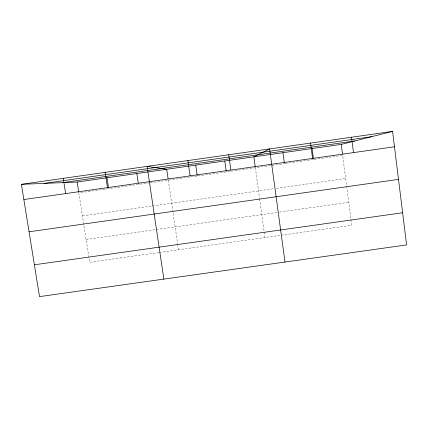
<?xml version="1.0" encoding="UTF-8"?>
<svg xmlns="http://www.w3.org/2000/svg" width="428" height="428" viewBox="0 0 428 428"><rect width="100%" height="100%" fill="white"/><g stroke="black" fill="none" stroke-linecap="round" stroke-linejoin="round"><path stroke-width="0.32" stroke-dasharray="2.14 1.6" d="M149.479 182.826L78.838 192.884L89.645 262.284L158.729 252.525M150.132 182.735L197.292 176.02M197.955 175.924L284.438 163.614M285.101 163.517L313.542 159.467M314.205 159.376L342.668 155.321L351.677 225.272L282.036 235.106M82.422 215.894L151.822 206.039M152.486 205.943L273.711 188.732M276.349 188.357L345.658 178.513M86.092 239.487L276.943 212.459M279.575 212.09L348.718 202.294M159.393 252.434L281.378 235.202M168.295 180.145L177.636 243.858M177.727 244.511L178.497 249.733M255.366 167.755L259.545 198.132M259.636 198.79L264.969 237.519"/><path stroke-width="0.64" d="M21.4 184.324L77.147 182.039L341.26 144.391L392.572 131.38L406.6 244.923L39.515 296.62L21.4 184.324L392.572 131.38M44.196 183.387L371.574 136.703M62.675 182.628L354.571 141.015M23.856 199.544L394.477 146.772M29.056 231.789L398.5 179.375M34.379 264.793L402.625 212.743M63.253 178.353L65.645 193.595M77.147 182.039L78.741 192.247M106.973 177.786L108.434 187.362M105.154 172.377L107.487 187.635M163.849 279.11L147.114 166.39L166.701 169.274L168.108 178.867M136.826 173.533L138.26 183.12M195.73 165.133L197.201 175.378M187.897 160.575L190.102 175.871M228.729 154.749L230.874 170.066M224.786 160.992L226.225 171.248M255.19 166.471L253.863 156.846L269.608 148.917L284.995 262.048M282.967 152.7L284.353 162.972M312.103 148.548L313.457 158.825M310.546 143.08L312.568 158.435M351.532 137.233L353.496 152.609M341.26 144.391L342.502 154.037"/></g></svg>
